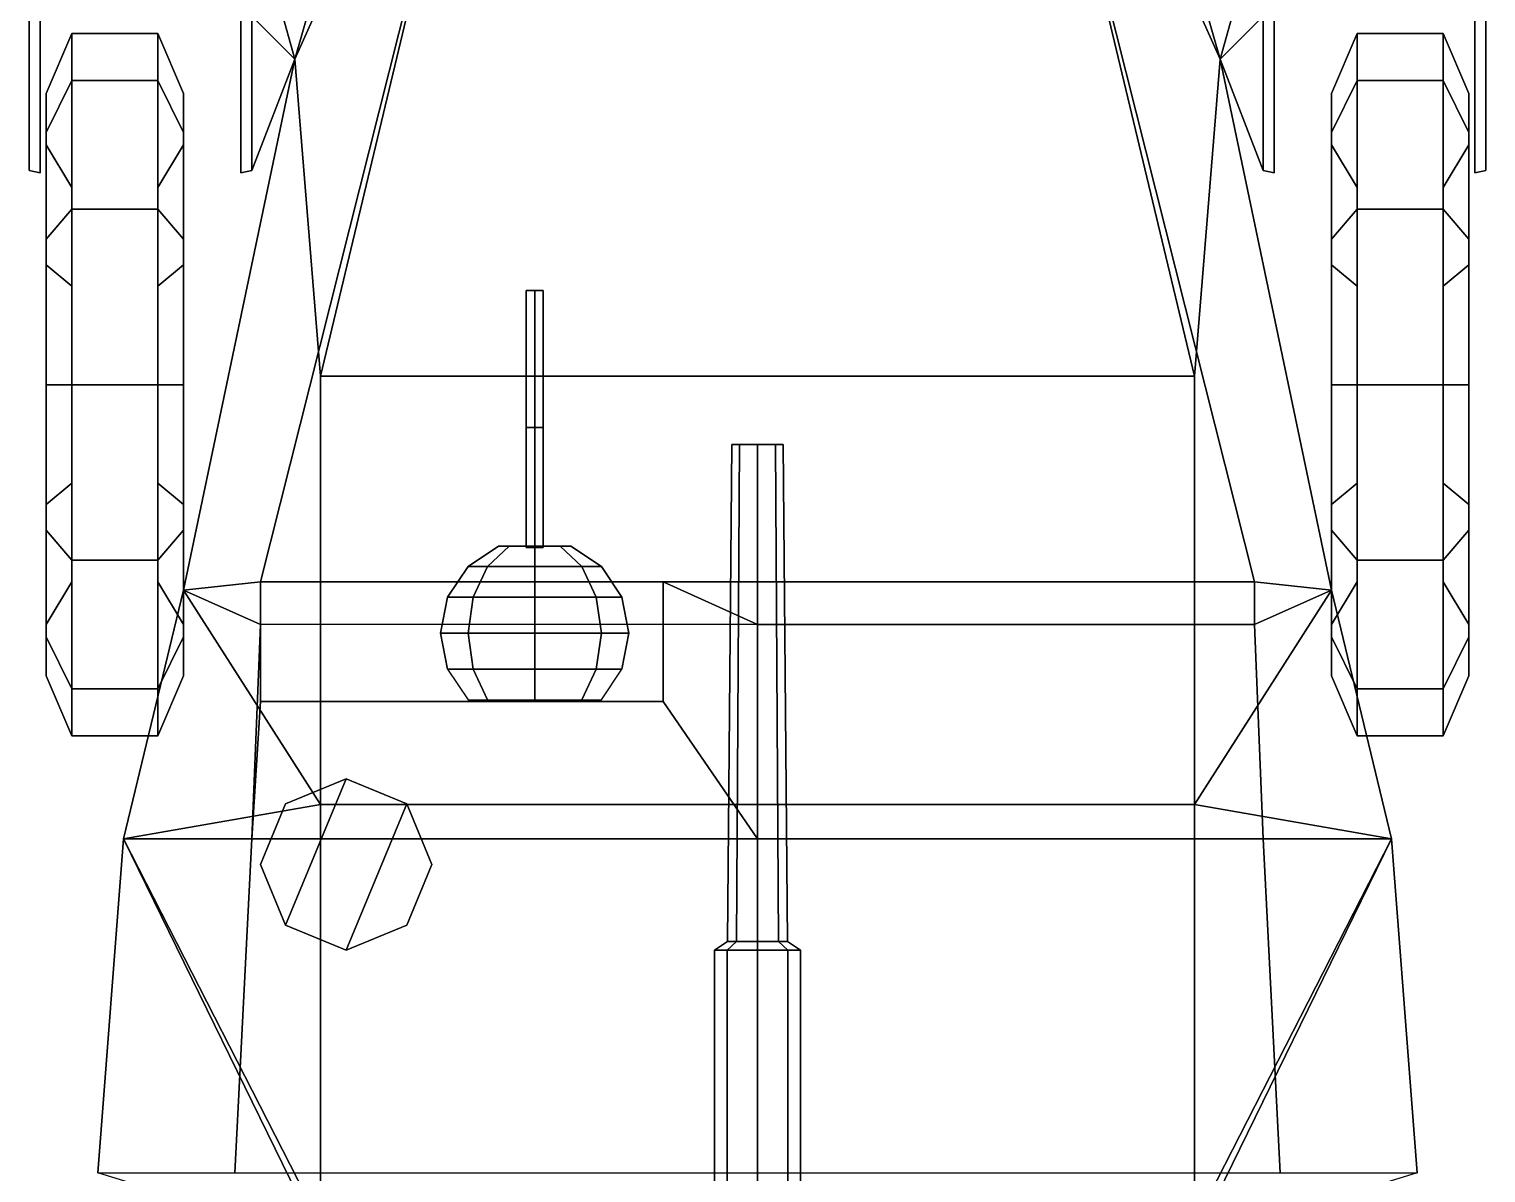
# Model space of a CAD drawing. Header units: millimetres. Extents: x -1 to 3, y -2.4 to 8.
# Drawn here: x -0.85 to 0.85, y -0.15 to 1.185 of the extents above; entities that cross this region are included whole.
import ezdxf

# ---------------------------------------------------------------- set-up
doc = ezdxf.new("R2010")
doc.units = ezdxf.units.MM
for name, color, linetype in [('gun', 1, 'Continuous'), ('mg_mount', 5, 'Continuous'), ('mudguards', 6, 'Continuous'), ('wheels', 2, 'Continuous')]:
    doc.layers.add(name, color=color, linetype=linetype)

msp = doc.modelspace()

# ---------------------------------------------------------------- linework, layer by layer
for points in [[(-0.17, 1.87, 1.33), (-0.31, 1.95, 0.65), (-0.54, 1.15, 0.65), (-0.28, 1.73, 1.34)], [(-0.23, 1.95, 0.42), (-0.51, 0.78, 0.42), (-0.54, 1.15, 0.65), (-0.31, 1.95, 0.65)], [(0.23, 1.95, 0.42), (0.51, 0.78, 0.42), (-0.51, 0.78, 0.42), (-0.23, 1.95, 0.42)], [(0.54, 1.15, 0.65), (0.31, 1.95, 0.65), (0.17, 1.87, 1.33), (0.28, 1.73, 1.34)], [(0.31, 1.95, 0.65), (0.54, 1.15, 0.65), (0.51, 0.78, 0.42), (0.23, 1.95, 0.42)], [(-0.28, 1.73, 1.34), (-0.54, 1.15, 0.65), (-0.67, 0.53, 0.82), (-0.58, 0.54, 1.42)], [(0.58, 0.54, 1.42), (0.28, 1.73, 1.34), (-0.28, 1.73, 1.34), (-0.58, 0.54, 1.42)], [(0.67, 0.53, 0.82), (0.54, 1.15, 0.65), (0.28, 1.73, 1.34), (0.58, 0.54, 1.42)], [(-0.51, 0.78, 0.42), (-0.51, 0.28, 0.42), (-0.67, 0.53, 0.82), (-0.54, 1.15, 0.65)], [(0.54, 1.15, 0.65), (0.67, 0.53, 0.82), (0.51, 0.28, 0.42), (0.51, 0.78, 0.42)], [(0.51, 0.78, 0.42), (0.51, 0.28, 0.42), (-0.51, 0.28, 0.42), (-0.51, 0.78, 0.42)], [(-0.67, 0.53, 0.82), (-0.74, 0.24, 0.9), (-0.59, 0.24, 1.69), (-0.58, 0.49, 1.42)], [(-0.51, 0.28, 0.42), (-0.51, 0.28, 0.42), (-0.74, 0.24, 0.9), (-0.67, 0.53, 0.82)], [(-0.58, 0.54, 1.42), (-0.67, 0.53, 0.82), (-0.67, 0.53, 0.82), (-0.58, 0.49, 1.42)], [(-0.58, 0.54, 1.42), (-0.58, 0.49, 1.42), (-0.59, 0.24, 1.69), (-0.58, 0.4, 1.67)], [(-0.11, 0.4, 1.67), (-0.11, 0.54, 1.42), (-0.58, 0.54, 1.42), (-0.58, 0.4, 1.67)], [(0, 0.24, 1.69), (0, 0.49, 1.42), (-0.11, 0.54, 1.42), (-0.11, 0.4, 1.67)], [(0.58, 0.49, 1.42), (0.58, 0.54, 1.42), (-0.11, 0.54, 1.42), (0, 0.49, 1.42)], [(0.51, 0.28, 0.42), (0.67, 0.53, 0.82), (0.67, 0.53, 0.82), (0.74, 0.24, 0.9)], [(0.67, 0.53, 0.82), (0.67, 0.53, 0.82), (0.58, 0.54, 1.42), (0.58, 0.49, 1.42)], [(0.59, 0.24, 1.69), (0.74, 0.24, 0.9), (0.67, 0.53, 0.82), (0.58, 0.49, 1.42)], [(-0.58, 0.49, 1.42), (-0.59, 0.24, 1.69), (0.59, 0.24, 1.69), (0.58, 0.49, 1.42)], [(0.59, 0.24, 1.69), (0.58, 0.49, 1.42), (0, 0.49, 1.42), (0, 0.24, 1.69)], [(-0.58, 0.4, 1.67), (-0.59, 0.24, 1.69), (0, 0.24, 1.69), (-0.11, 0.4, 1.67)], [(-0.5507, 0.1393, 1.72), (-0.48, 0.31, 1.72), (-0.5507, 0.2807, 1.72), (-0.58, 0.21, 1.72)], [(-0.5507, 0.2807, 1.72), (-0.48, 0.31, 1.72), (-0.48, 0.31, 1.68), (-0.5507, 0.2807, 1.68)], [(-0.48, 0.11, 1.72), (-0.4093, 0.2807, 1.72), (-0.48, 0.31, 1.72), (-0.5507, 0.1393, 1.72)], [(-0.48, 0.31, 1.72), (-0.4093, 0.2807, 1.72), (-0.4093, 0.2807, 1.68), (-0.48, 0.31, 1.68)], [(-0.51, 0.28, 0.42), (-0.51, 0.28, 0.42), (-0.51, -0.21, 0.49), (-0.74, 0.24, 0.9)], [(-0.58, 0.21, 1.72), (-0.5507, 0.2807, 1.72), (-0.5507, 0.2807, 1.68), (-0.58, 0.21, 1.69)], [(0.51, 0.28, 0.42), (0.51, -0.21, 0.49), (-0.51, -0.21, 0.49), (-0.51, 0.28, 0.42)], [(-0.4093, 0.1393, 1.72), (-0.38, 0.21, 1.72), (-0.4093, 0.2807, 1.72), (-0.48, 0.11, 1.72)], [(-0.4093, 0.2807, 1.72), (-0.38, 0.21, 1.72), (-0.38, 0.21, 1.69), (-0.4093, 0.2807, 1.68)], [(0.51, -0.21, 0.49), (0.51, 0.28, 0.42), (0.51, 0.28, 0.42), (0.74, 0.24, 0.9)], [(-0.59, 0.24, 1.69), (-0.74, 0.24, 0.9), (-0.77, -0.15, 0.9), (-0.61, -0.15, 1.74)], [(-0.51, -0.23, 0.72), (-0.51, -0.23, 0.72), (-0.77, -0.15, 0.9), (-0.74, 0.24, 0.9)], [(-0.51, -0.21, 0.49), (-0.51, -0.21, 0.49), (-0.51, -0.23, 0.72), (-0.74, 0.24, 0.9)], [(0.61, -0.15, 1.74), (0.59, 0.24, 1.69), (-0.59, 0.24, 1.69), (-0.61, -0.15, 1.74)], [(0.77, -0.15, 0.9), (0.51, -0.23, 0.72), (0.51, -0.23, 0.72), (0.74, 0.24, 0.9)], [(0.51, -0.23, 0.72), (0.51, -0.21, 0.49), (0.51, -0.21, 0.49), (0.74, 0.24, 0.9)], [(0.77, -0.15, 0.9), (0.74, 0.24, 0.9), (0.59, 0.24, 1.69), (0.61, -0.15, 1.74)], [(-0.5507, 0.1393, 1.72), (-0.58, 0.21, 1.72), (-0.58, 0.21, 1.69), (-0.5507, 0.1393, 1.7)], [(-0.38, 0.21, 1.72), (-0.4093, 0.1393, 1.72), (-0.4093, 0.1393, 1.7), (-0.38, 0.21, 1.69)], [(-0.48, 0.11, 1.72), (-0.5507, 0.1393, 1.72), (-0.5507, 0.1393, 1.7), (-0.48, 0.11, 1.7)], [(-0.4093, 0.1393, 1.72), (-0.48, 0.11, 1.72), (-0.48, 0.11, 1.7), (-0.4093, 0.1393, 1.7)]]:
    msp.add_3dface(points)
at = {"layer": 'gun'}
for points in [[(-0.26, 0.88, 1.51), (-0.27, 0.88, 1.5), (-0.27, 0.58, 1.5), (-0.26, 0.58, 1.51)], [(-0.27, 0.88, 1.5), (-0.26, 0.88, 1.49), (-0.26, 0.58, 1.49), (-0.27, 0.58, 1.5)], [(-0.25, 0.88, 1.5), (-0.26, 0.88, 1.49), (-0.27, 0.88, 1.5), (-0.26, 0.88, 1.51)], [(-0.25, 0.88, 1.5), (-0.26, 0.88, 1.51), (-0.26, 0.58, 1.51), (-0.25, 0.58, 1.5)], [(-0.26, 0.88, 1.49), (-0.25, 0.88, 1.5), (-0.25, 0.58, 1.5), (-0.26, 0.58, 1.49)], [(-0.26, 0.72, 1.49), (-0.27, 0.72, 1.48), (-0.27, 0.58, 1.48), (-0.26, 0.58, 1.49)], [(-0.27, 0.72, 1.48), (-0.26, 0.72, 1.47), (-0.26, 0.58, 1.47), (-0.27, 0.58, 1.48)], [(-0.25, 0.72, 1.48), (-0.26, 0.72, 1.47), (-0.27, 0.72, 1.48), (-0.26, 0.72, 1.49)], [(-0.25, 0.72, 1.48), (-0.26, 0.72, 1.49), (-0.26, 0.58, 1.49), (-0.25, 0.58, 1.48)], [(-0.26, 0.72, 1.47), (-0.25, 0.72, 1.48), (-0.25, 0.58, 1.48), (-0.26, 0.58, 1.47)], [(-0.25, 0.71, 1.48), (-0.25, 0.68, 1.48), (-0.25, 0.68, 1.5), (-0.25, 0.71, 1.5)], [(-0.25, 0.71, 1.5), (-0.25, 0.68, 1.5), (-0.25, 0.68, 1.48), (-0.25, 0.71, 1.48)], [(-0.0247, 0.12, 1.8253), (-0.035, 0.12, 1.85), (-0.03, 0.7, 1.85), (-0.0212, 0.7, 1.8288)], [(-0.035, 0.12, 1.85), (-0.0247, 0.12, 1.8747), (-0.0212, 0.7, 1.8712), (-0.03, 0.7, 1.85)], [(-0.0212, 0.7, 1.8712), (0, 0.7, 1.88), (0.0212, 0.7, 1.8712), (-0.03, 0.7, 1.85)], [(-0.03, 0.7, 1.85), (0.0212, 0.7, 1.8712), (0.03, 0.7, 1.85), (-0.0212, 0.7, 1.8288)], [(0, 0.12, 1.815), (-0.0247, 0.12, 1.8253), (-0.0212, 0.7, 1.8288), (0, 0.7, 1.82)], [(-0.0247, 0.12, 1.8747), (0, 0.12, 1.885), (0, 0.7, 1.88), (-0.0212, 0.7, 1.8712)], [(-0.0212, 0.7, 1.8288), (0.03, 0.7, 1.85), (0.0212, 0.7, 1.8288), (0, 0.7, 1.82)], [(0.0247, 0.12, 1.8253), (0, 0.12, 1.815), (0, 0.7, 1.82), (0.0212, 0.7, 1.8288)], [(0, 0.12, 1.885), (0.0247, 0.12, 1.8747), (0.0212, 0.7, 1.8712), (0, 0.7, 1.88)], [(0.035, 0.12, 1.85), (0.0247, 0.12, 1.8253), (0.0212, 0.7, 1.8288), (0.03, 0.7, 1.85)], [(0.0247, 0.12, 1.8747), (0.035, 0.12, 1.85), (0.03, 0.7, 1.85), (0.0212, 0.7, 1.8712)], [(-0.27, 0.65, 1.5), (-0.27, 0.62, 1.5), (-0.27, 0.62, 1.48), (-0.27, 0.65, 1.48)], [(-0.27, 0.65, 1.48), (-0.27, 0.62, 1.48), (-0.27, 0.62, 1.5), (-0.27, 0.65, 1.5)], [(-0.25, 0.65, 1.5), (-0.25, 0.62, 1.5), (-0.25, 0.62, 1.48), (-0.25, 0.65, 1.48)], [(-0.25, 0.65, 1.48), (-0.25, 0.62, 1.48), (-0.25, 0.62, 1.5), (-0.25, 0.65, 1.5)], [(-0.0247, 0.12, 1.8747), (-0.035, 0.12, 1.85), (-0.05, 0.11, 1.85), (-0.0354, 0.11, 1.8854)], [(-0.035, 0.12, 1.85), (-0.0247, 0.12, 1.8253), (-0.0354, 0.11, 1.8146), (-0.05, 0.11, 1.85)], [(0, 0.12, 1.885), (-0.0247, 0.12, 1.8747), (-0.0354, 0.11, 1.8854), (0, 0.11, 1.9)], [(-0.0247, 0.12, 1.8253), (0, 0.12, 1.815), (0, 0.11, 1.8), (-0.0354, 0.11, 1.8146)], [(0.0247, 0.12, 1.8747), (0, 0.12, 1.885), (0, 0.11, 1.9), (0.0354, 0.11, 1.8854)], [(0, 0.12, 1.815), (0.0247, 0.12, 1.8253), (0.0354, 0.11, 1.8146), (0, 0.11, 1.8)], [(0.035, 0.12, 1.85), (0.0247, 0.12, 1.8747), (0.0354, 0.11, 1.8854), (0.05, 0.11, 1.85)], [(0.0247, 0.12, 1.8253), (0.035, 0.12, 1.85), (0.05, 0.11, 1.85), (0.0354, 0.11, 1.8146)], [(-0.0354, 0.11, 1.8854), (-0.05, 0.11, 1.85), (-0.05, -0.2, 1.85), (-0.0354, -0.2, 1.8854)], [(-0.05, 0.11, 1.85), (-0.0354, 0.11, 1.8146), (-0.0354, -0.2, 1.8146), (-0.05, -0.2, 1.85)], [(0, 0.11, 1.9), (-0.0354, 0.11, 1.8854), (-0.0354, -0.2, 1.8854), (0, -0.2, 1.9)], [(-0.0354, 0.11, 1.8146), (0, 0.11, 1.8), (0, -0.2, 1.8), (-0.0354, -0.2, 1.8146)], [(0.0354, 0.11, 1.8854), (0, 0.11, 1.9), (0, -0.2, 1.9), (0.0354, -0.2, 1.8854)], [(0, 0.11, 1.8), (0.0354, 0.11, 1.8146), (0.0354, -0.2, 1.8146), (0, -0.2, 1.8)], [(0.05, 0.11, 1.85), (0.0354, 0.11, 1.8854), (0.0354, -0.2, 1.8854), (0.05, -0.2, 1.85)], [(0.0354, 0.11, 1.8146), (0.05, 0.11, 1.85), (0.05, -0.2, 1.85), (0.0354, -0.2, 1.8146)]]:
    msp.add_3dface(points, dxfattribs=at)
at = {"layer": 'mg_mount'}
for points in [[(-0.3378, 0.5578, 1.52), (-0.3021, 0.5816, 1.52), (-0.2898, 0.5816, 1.4902), (-0.315, 0.5578, 1.465)], [(-0.315, 0.5578, 1.575), (-0.2898, 0.5816, 1.5498), (-0.3021, 0.5816, 1.52), (-0.3378, 0.5578, 1.52)], [(-0.315, 0.5578, 1.465), (-0.2898, 0.5816, 1.4902), (-0.26, 0.5816, 1.4779), (-0.26, 0.5578, 1.4422)], [(-0.26, 0.5578, 1.5978), (-0.26, 0.5816, 1.5621), (-0.2898, 0.5816, 1.5498), (-0.315, 0.5578, 1.575)], [(-0.26, 0.5816, 1.5621), (-0.2302, 0.5816, 1.5498), (-0.3021, 0.5816, 1.52), (-0.2898, 0.5816, 1.5498)], [(-0.2302, 0.5816, 1.5498), (-0.2179, 0.5816, 1.52), (-0.2898, 0.5816, 1.4902), (-0.3021, 0.5816, 1.52)], [(-0.2179, 0.5816, 1.52), (-0.2302, 0.5816, 1.4902), (-0.26, 0.5816, 1.4779), (-0.2898, 0.5816, 1.4902)], [(-0.26, 0.5578, 1.4422), (-0.26, 0.5816, 1.4779), (-0.2302, 0.5816, 1.4902), (-0.205, 0.5578, 1.465)], [(-0.205, 0.5578, 1.575), (-0.2302, 0.5816, 1.5498), (-0.26, 0.5816, 1.5621), (-0.26, 0.5578, 1.5978)], [(-0.205, 0.5578, 1.465), (-0.2302, 0.5816, 1.4902), (-0.2179, 0.5816, 1.52), (-0.1822, 0.5578, 1.52)], [(-0.1822, 0.5578, 1.52), (-0.2179, 0.5816, 1.52), (-0.2302, 0.5816, 1.5498), (-0.205, 0.5578, 1.575)], [(-0.3616, 0.5221, 1.52), (-0.3378, 0.5578, 1.52), (-0.315, 0.5578, 1.465), (-0.3319, 0.5221, 1.4481)], [(-0.3319, 0.5221, 1.5919), (-0.315, 0.5578, 1.575), (-0.3378, 0.5578, 1.52), (-0.3616, 0.5221, 1.52)], [(-0.3319, 0.5221, 1.4481), (-0.315, 0.5578, 1.465), (-0.26, 0.5578, 1.4422), (-0.26, 0.5221, 1.4184)], [(-0.26, 0.5221, 1.6216), (-0.26, 0.5578, 1.5978), (-0.315, 0.5578, 1.575), (-0.3319, 0.5221, 1.5919)], [(-0.26, 0.5221, 1.4184), (-0.26, 0.5578, 1.4422), (-0.205, 0.5578, 1.465), (-0.1881, 0.5221, 1.4481)], [(-0.1881, 0.5221, 1.5919), (-0.205, 0.5578, 1.575), (-0.26, 0.5578, 1.5978), (-0.26, 0.5221, 1.6216)], [(-0.1881, 0.5221, 1.4481), (-0.205, 0.5578, 1.465), (-0.1822, 0.5578, 1.52), (-0.1584, 0.5221, 1.52)], [(-0.1584, 0.5221, 1.52), (-0.1822, 0.5578, 1.52), (-0.205, 0.5578, 1.575), (-0.1881, 0.5221, 1.5919)], [(-0.37, 0.48, 1.52), (-0.3616, 0.5221, 1.52), (-0.3319, 0.5221, 1.4481), (-0.3378, 0.48, 1.4422)], [(-0.3378, 0.48, 1.5978), (-0.3319, 0.5221, 1.5919), (-0.3616, 0.5221, 1.52), (-0.37, 0.48, 1.52)], [(-0.3378, 0.48, 1.4422), (-0.3319, 0.5221, 1.4481), (-0.26, 0.5221, 1.4184), (-0.26, 0.48, 1.41)], [(-0.26, 0.48, 1.63), (-0.26, 0.5221, 1.6216), (-0.3319, 0.5221, 1.5919), (-0.3378, 0.48, 1.5978)], [(-0.26, 0.48, 1.41), (-0.26, 0.5221, 1.4184), (-0.1881, 0.5221, 1.4481), (-0.1822, 0.48, 1.4422)], [(-0.1822, 0.48, 1.5978), (-0.1881, 0.5221, 1.5919), (-0.26, 0.5221, 1.6216), (-0.26, 0.48, 1.63)], [(-0.1822, 0.48, 1.4422), (-0.1881, 0.5221, 1.4481), (-0.1584, 0.5221, 1.52), (-0.15, 0.48, 1.52)], [(-0.15, 0.48, 1.52), (-0.1584, 0.5221, 1.52), (-0.1881, 0.5221, 1.5919), (-0.1822, 0.48, 1.5978)], [(-0.3616, 0.4379, 1.52), (-0.37, 0.48, 1.52), (-0.3378, 0.48, 1.4422), (-0.3319, 0.4379, 1.4481)], [(-0.3319, 0.4379, 1.5919), (-0.3378, 0.48, 1.5978), (-0.37, 0.48, 1.52), (-0.3616, 0.4379, 1.52)], [(-0.26, 0.4379, 1.6216), (-0.26, 0.48, 1.63), (-0.3378, 0.48, 1.5978), (-0.3319, 0.4379, 1.5919)], [(-0.1881, 0.4379, 1.5919), (-0.1822, 0.48, 1.5978), (-0.26, 0.48, 1.63), (-0.26, 0.4379, 1.6216)], [(-0.1881, 0.4379, 1.4481), (-0.1822, 0.48, 1.4422), (-0.15, 0.48, 1.52), (-0.1584, 0.4379, 1.52)], [(-0.1584, 0.4379, 1.52), (-0.15, 0.48, 1.52), (-0.1822, 0.48, 1.5978), (-0.1881, 0.4379, 1.5919)], [(-0.315, 0.4022, 1.575), (-0.3319, 0.4379, 1.5919), (-0.3616, 0.4379, 1.52), (-0.3378, 0.4022, 1.52)], [(-0.26, 0.4022, 1.5978), (-0.26, 0.4379, 1.6216), (-0.3319, 0.4379, 1.5919), (-0.315, 0.4022, 1.575)], [(-0.205, 0.4022, 1.575), (-0.1881, 0.4379, 1.5919), (-0.26, 0.4379, 1.6216), (-0.26, 0.4022, 1.5978)], [(-0.1822, 0.4022, 1.52), (-0.1584, 0.4379, 1.52), (-0.1881, 0.4379, 1.5919), (-0.205, 0.4022, 1.575)]]:
    msp.add_3dface(points, dxfattribs=at)
at = {"layer": 'mudguards'}
for points in [[(-0.59, 1.66, 0.92), (-0.59, 1.33, 0.77), (-0.54, 1.15, 0.65), (-0.31, 1.95, 0.65)], [(-0.31, 1.95, 0.65), (-0.54, 1.15, 0.65), (-0.59, 1.33, 0.77), (-0.59, 1.66, 0.92)], [(0.31, 1.95, 0.65), (0.54, 1.15, 0.65), (0.59, 1.33, 0.77), (0.59, 1.66, 0.92)], [(0.59, 1.66, 0.92), (0.59, 1.33, 0.77), (0.54, 1.15, 0.65), (0.31, 1.95, 0.65)], [(-0.54, 1.15, 0.65), (-0.54, 1.15, 0.65), (-0.59, 1.2, 0.68), (-0.59, 1.33, 0.77)], [(-0.59, 1.33, 0.77), (-0.59, 1.2, 0.68), (-0.54, 1.15, 0.65)], [(0.59, 1.33, 0.77), (0.59, 1.2, 0.68), (0.54, 1.15, 0.65)], [(0.54, 1.15, 0.65), (0.54, 1.15, 0.65), (0.59, 1.2, 0.68), (0.59, 1.33, 0.77)], [(-0.8371, 1.1974, 0.7033), (-0.8371, 1.0174, 0.5833), (-0.85, 1.02, 0.56), (-0.85, 1.2, 0.68)], [(-0.85, 1.2, 0.68), (-0.85, 1.02, 0.56), (-0.8371, 1.0174, 0.5833), (-0.8371, 1.1974, 0.7033)], [(-0.59, 1.2, 0.68), (-0.59, 1.02, 0.56), (-0.6029, 1.0174, 0.5833), (-0.6029, 1.1974, 0.7033)], [(-0.6029, 1.1974, 0.7033), (-0.6029, 1.0174, 0.5833), (-0.59, 1.02, 0.56), (-0.59, 1.2, 0.68)], [(-0.54, 1.15, 0.65), (-0.54, 1.15, 0.65), (-0.59, 1.02, 0.56), (-0.59, 1.2, 0.68)], [(-0.59, 1.2, 0.68), (-0.59, 1.02, 0.56), (-0.54, 1.15, 0.65)], [(0.54, 1.15, 0.65), (0.54, 1.15, 0.65), (0.59, 1.02, 0.56), (0.59, 1.2, 0.68)], [(0.59, 1.2, 0.68), (0.59, 1.02, 0.56), (0.54, 1.15, 0.65)], [(0.6029, 1.1974, 0.7033), (0.6029, 1.0174, 0.5833), (0.59, 1.02, 0.56), (0.59, 1.2, 0.68)], [(0.59, 1.2, 0.68), (0.59, 1.02, 0.56), (0.6029, 1.0174, 0.5833), (0.6029, 1.1974, 0.7033)], [(0.85, 1.2, 0.68), (0.85, 1.02, 0.56), (0.8371, 1.0174, 0.5833), (0.8371, 1.1974, 0.7033)], [(0.8371, 1.1974, 0.7033), (0.8371, 1.0174, 0.5833), (0.85, 1.02, 0.56), (0.85, 1.2, 0.68)]]:
    msp.add_3dface(points, dxfattribs=at)
at = {"layer": 'wheels'}
for points in [[(-0.8, 1.1251, 0.785), (-0.8, 1.18, 0.58), (-0.83, 1.11, 0.58), (-0.83, 1.0644, 0.75)], [(-0.8, 1.18, 0.58), (-0.8, 1.1251, 0.375), (-0.83, 1.0644, 0.41), (-0.83, 1.11, 0.58)], [(-0.7, 1.1251, 0.785), (-0.7, 1.18, 0.58), (-0.8, 1.18, 0.58), (-0.8, 1.1251, 0.785)], [(-0.7, 1.18, 0.58), (-0.7, 1.1251, 0.375), (-0.8, 1.1251, 0.375), (-0.8, 1.18, 0.58)], [(-0.7, 1.18, 0.58), (-0.7, 1.1251, 0.785), (-0.67, 1.0644, 0.75), (-0.67, 1.11, 0.58)], [(-0.7, 1.1251, 0.375), (-0.7, 1.18, 0.58), (-0.67, 1.11, 0.58), (-0.67, 1.0644, 0.41)], [(0.7, 1.1251, 0.785), (0.7, 1.18, 0.58), (0.67, 1.11, 0.58), (0.67, 1.0644, 0.75)], [(0.7, 1.18, 0.58), (0.7, 1.1251, 0.375), (0.67, 1.0644, 0.41), (0.67, 1.11, 0.58)], [(0.8, 1.1251, 0.785), (0.8, 1.18, 0.58), (0.7, 1.18, 0.58), (0.7, 1.1251, 0.785)], [(0.8, 1.18, 0.58), (0.8, 1.1251, 0.375), (0.7, 1.1251, 0.375), (0.7, 1.18, 0.58)], [(0.8, 1.18, 0.58), (0.8, 1.1251, 0.785), (0.83, 1.0644, 0.75), (0.83, 1.11, 0.58)], [(0.8, 1.1251, 0.375), (0.8, 1.18, 0.58), (0.83, 1.11, 0.58), (0.83, 1.0644, 0.41)], [(-0.8, 1.1251, 0.375), (-0.8, 0.975, 0.2249), (-0.83, 0.94, 0.2856), (-0.83, 1.0644, 0.41)], [(-0.8, 0.975, 0.9351), (-0.8, 1.1251, 0.785), (-0.83, 1.0644, 0.75), (-0.83, 0.94, 0.8744)], [(-0.7, 1.1251, 0.375), (-0.7, 0.975, 0.2249), (-0.8, 0.975, 0.2249), (-0.8, 1.1251, 0.375)], [(-0.7, 0.975, 0.9351), (-0.7, 1.1251, 0.785), (-0.8, 1.1251, 0.785), (-0.8, 0.975, 0.9351)], [(-0.7, 0.975, 0.2249), (-0.7, 1.1251, 0.375), (-0.67, 1.0644, 0.41), (-0.67, 0.94, 0.2856)], [(-0.7, 1.1251, 0.785), (-0.7, 0.975, 0.9351), (-0.67, 0.94, 0.8744), (-0.67, 1.0644, 0.75)], [(0.7, 1.1251, 0.375), (0.7, 0.975, 0.2249), (0.67, 0.94, 0.2856), (0.67, 1.0644, 0.41)], [(0.7, 0.975, 0.9351), (0.7, 1.1251, 0.785), (0.67, 1.0644, 0.75), (0.67, 0.94, 0.8744)], [(0.8, 1.1251, 0.375), (0.8, 0.975, 0.2249), (0.7, 0.975, 0.2249), (0.7, 1.1251, 0.375)], [(0.8, 0.975, 0.9351), (0.8, 1.1251, 0.785), (0.7, 1.1251, 0.785), (0.7, 0.975, 0.9351)], [(0.8, 0.975, 0.2249), (0.8, 1.1251, 0.375), (0.83, 1.0644, 0.41), (0.83, 0.94, 0.2856)], [(0.8, 1.1251, 0.785), (0.8, 0.975, 0.9351), (0.83, 0.94, 0.8744), (0.83, 1.0644, 0.75)], [(-0.83, 1.0644, 0.75), (-0.83, 1.11, 0.58), (-0.83, 1.05, 0.58)], [(-0.83, 1.05, 0.58), (-0.83, 1.11, 0.58), (-0.83, 1.0644, 0.41)], [(-0.67, 1.05, 0.58), (-0.67, 1.11, 0.58), (-0.67, 1.0644, 0.75)], [(-0.67, 1.0644, 0.41), (-0.67, 1.11, 0.58), (-0.67, 1.05, 0.58)], [(0.67, 1.0644, 0.75), (0.67, 1.11, 0.58), (0.67, 1.05, 0.58)], [(0.67, 1.05, 0.58), (0.67, 1.11, 0.58), (0.67, 1.0644, 0.41)], [(0.83, 1.05, 0.58), (0.83, 1.11, 0.58), (0.83, 1.0644, 0.75)], [(0.83, 1.0644, 0.41), (0.83, 1.11, 0.58), (0.83, 1.05, 0.58)], [(-0.83, 0.91, 0.8225), (-0.83, 1.0644, 0.75), (-0.83, 1.05, 0.58)], [(-0.83, 1.0644, 0.41), (-0.83, 0.94, 0.2856), (-0.83, 0.91, 0.3375)], [(-0.83, 1.05, 0.58), (-0.83, 1.0644, 0.41), (-0.83, 0.91, 0.3375)], [(-0.83, 0.91, 0.8225), (-0.83, 0.94, 0.8744), (-0.83, 1.0644, 0.75)], [(-0.67, 1.05, 0.58), (-0.67, 1.0644, 0.75), (-0.67, 0.91, 0.8225)], [(-0.67, 0.91, 0.3375), (-0.67, 0.94, 0.2856), (-0.67, 1.0644, 0.41)], [(-0.67, 0.91, 0.3375), (-0.67, 1.0644, 0.41), (-0.67, 1.05, 0.58)], [(-0.67, 1.0644, 0.75), (-0.67, 0.94, 0.8744), (-0.67, 0.91, 0.8225)], [(0.67, 0.91, 0.8225), (0.67, 1.0644, 0.75), (0.67, 1.05, 0.58)], [(0.67, 1.0644, 0.41), (0.67, 0.94, 0.2856), (0.67, 0.91, 0.3375)], [(0.67, 1.05, 0.58), (0.67, 1.0644, 0.41), (0.67, 0.91, 0.3375)], [(0.67, 0.91, 0.8225), (0.67, 0.94, 0.8744), (0.67, 1.0644, 0.75)], [(0.83, 1.05, 0.58), (0.83, 1.0644, 0.75), (0.83, 0.91, 0.8225)], [(0.83, 0.91, 0.3375), (0.83, 0.94, 0.2856), (0.83, 1.0644, 0.41)], [(0.83, 0.91, 0.3375), (0.83, 1.0644, 0.41), (0.83, 1.05, 0.58)], [(0.83, 1.0644, 0.75), (0.83, 0.94, 0.8744), (0.83, 0.91, 0.8225)], [(-0.8, 1, 0.58), (-0.8, 0.885, 0.7792), (-0.83, 0.91, 0.8225), (-0.83, 1.05, 0.58)], [(-0.8, 0.885, 0.3808), (-0.8, 1, 0.58), (-0.83, 1.05, 0.58), (-0.83, 0.91, 0.3375)], [(-0.7, 0.885, 0.7792), (-0.7, 1, 0.58), (-0.67, 1.05, 0.58), (-0.67, 0.91, 0.8225)], [(-0.7, 1, 0.58), (-0.7, 0.885, 0.3808), (-0.67, 0.91, 0.3375), (-0.67, 1.05, 0.58)], [(0.7, 1, 0.58), (0.7, 0.885, 0.7792), (0.67, 0.91, 0.8225), (0.67, 1.05, 0.58)], [(0.7, 0.885, 0.3808), (0.7, 1, 0.58), (0.67, 1.05, 0.58), (0.67, 0.91, 0.3375)], [(0.8, 0.885, 0.7792), (0.8, 1, 0.58), (0.83, 1.05, 0.58), (0.83, 0.91, 0.8225)], [(0.8, 1, 0.58), (0.8, 0.885, 0.3808), (0.83, 0.91, 0.3375), (0.83, 1.05, 0.58)], [(-0.8, 0.655, 0.7792), (-0.8, 0.885, 0.7792), (-0.8, 1, 0.58), (-0.8, 0.54, 0.58)], [(-0.8, 0.54, 0.58), (-0.8, 1, 0.58), (-0.8, 0.885, 0.3808), (-0.8, 0.655, 0.3808)], [(-0.7, 0.54, 0.58), (-0.7, 1, 0.58), (-0.7, 0.885, 0.7792), (-0.7, 0.655, 0.7792)], [(-0.7, 0.655, 0.3808), (-0.7, 0.885, 0.3808), (-0.7, 1, 0.58), (-0.7, 0.54, 0.58)], [(0.7, 0.655, 0.7792), (0.7, 0.885, 0.7792), (0.7, 1, 0.58), (0.7, 0.54, 0.58)], [(0.7, 0.54, 0.58), (0.7, 1, 0.58), (0.7, 0.885, 0.3808), (0.7, 0.655, 0.3808)], [(0.8, 0.54, 0.58), (0.8, 1, 0.58), (0.8, 0.885, 0.7792), (0.8, 0.655, 0.7792)], [(0.8, 0.655, 0.3808), (0.8, 0.885, 0.3808), (0.8, 1, 0.58), (0.8, 0.54, 0.58)], [(-0.8, 0.975, 0.2249), (-0.8, 0.77, 0.17), (-0.83, 0.77, 0.24), (-0.83, 0.94, 0.2856)], [(-0.8, 0.77, 0.99), (-0.8, 0.975, 0.9351), (-0.83, 0.94, 0.8744), (-0.83, 0.77, 0.92)], [(-0.7, 0.975, 0.2249), (-0.7, 0.77, 0.17), (-0.8, 0.77, 0.17), (-0.8, 0.975, 0.2249)], [(-0.7, 0.77, 0.99), (-0.7, 0.975, 0.9351), (-0.8, 0.975, 0.9351), (-0.8, 0.77, 0.99)], [(-0.7, 0.77, 0.17), (-0.7, 0.975, 0.2249), (-0.67, 0.94, 0.2856), (-0.67, 0.77, 0.24)], [(-0.7, 0.975, 0.9351), (-0.7, 0.77, 0.99), (-0.67, 0.77, 0.92), (-0.67, 0.94, 0.8744)], [(0.7, 0.975, 0.2249), (0.7, 0.77, 0.17), (0.67, 0.77, 0.24), (0.67, 0.94, 0.2856)], [(0.7, 0.77, 0.99), (0.7, 0.975, 0.9351), (0.67, 0.94, 0.8744), (0.67, 0.77, 0.92)], [(0.8, 0.975, 0.2249), (0.8, 0.77, 0.17), (0.7, 0.77, 0.17), (0.7, 0.975, 0.2249)], [(0.8, 0.77, 0.99), (0.8, 0.975, 0.9351), (0.7, 0.975, 0.9351), (0.7, 0.77, 0.99)], [(0.8, 0.77, 0.17), (0.8, 0.975, 0.2249), (0.83, 0.94, 0.2856), (0.83, 0.77, 0.24)], [(0.8, 0.975, 0.9351), (0.8, 0.77, 0.99), (0.83, 0.77, 0.92), (0.83, 0.94, 0.8744)], [(-0.83, 0.91, 0.3375), (-0.83, 0.94, 0.2856), (-0.83, 0.77, 0.24)], [(-0.83, 0.77, 0.92), (-0.83, 0.94, 0.8744), (-0.83, 0.91, 0.8225)], [(-0.67, 0.77, 0.24), (-0.67, 0.94, 0.2856), (-0.67, 0.91, 0.3375)], [(-0.67, 0.91, 0.8225), (-0.67, 0.94, 0.8744), (-0.67, 0.77, 0.92)], [(0.67, 0.91, 0.3375), (0.67, 0.94, 0.2856), (0.67, 0.77, 0.24)], [(0.67, 0.77, 0.92), (0.67, 0.94, 0.8744), (0.67, 0.91, 0.8225)], [(0.83, 0.77, 0.24), (0.83, 0.94, 0.2856), (0.83, 0.91, 0.3375)], [(0.83, 0.91, 0.8225), (0.83, 0.94, 0.8744), (0.83, 0.77, 0.92)], [(-0.83, 0.91, 0.3375), (-0.83, 0.77, 0.24), (-0.83, 0.63, 0.3375)], [(-0.8, 0.655, 0.3808), (-0.8, 0.885, 0.3808), (-0.83, 0.91, 0.3375), (-0.83, 0.63, 0.3375)], [(-0.83, 0.63, 0.8225), (-0.83, 0.77, 0.92), (-0.83, 0.91, 0.8225)], [(-0.8, 0.885, 0.7792), (-0.8, 0.655, 0.7792), (-0.83, 0.63, 0.8225), (-0.83, 0.91, 0.8225)], [(-0.7, 0.885, 0.3808), (-0.7, 0.655, 0.3808), (-0.67, 0.63, 0.3375), (-0.67, 0.91, 0.3375)], [(-0.7, 0.655, 0.7792), (-0.7, 0.885, 0.7792), (-0.67, 0.91, 0.8225), (-0.67, 0.63, 0.8225)], [(-0.67, 0.63, 0.3375), (-0.67, 0.77, 0.24), (-0.67, 0.91, 0.3375)], [(-0.67, 0.91, 0.8225), (-0.67, 0.77, 0.92), (-0.67, 0.63, 0.8225)], [(0.67, 0.91, 0.3375), (0.67, 0.77, 0.24), (0.67, 0.63, 0.3375)], [(0.7, 0.655, 0.3808), (0.7, 0.885, 0.3808), (0.67, 0.91, 0.3375), (0.67, 0.63, 0.3375)], [(0.67, 0.63, 0.8225), (0.67, 0.77, 0.92), (0.67, 0.91, 0.8225)], [(0.7, 0.885, 0.7792), (0.7, 0.655, 0.7792), (0.67, 0.63, 0.8225), (0.67, 0.91, 0.8225)], [(0.8, 0.885, 0.3808), (0.8, 0.655, 0.3808), (0.83, 0.63, 0.3375), (0.83, 0.91, 0.3375)], [(0.8, 0.655, 0.7792), (0.8, 0.885, 0.7792), (0.83, 0.91, 0.8225), (0.83, 0.63, 0.8225)], [(0.83, 0.63, 0.3375), (0.83, 0.77, 0.24), (0.83, 0.91, 0.3375)], [(0.83, 0.91, 0.8225), (0.83, 0.77, 0.92), (0.83, 0.63, 0.8225)], [(-0.83, 0.77, 0.24), (-0.83, 0.6, 0.2856), (-0.83, 0.63, 0.3375)], [(-0.8, 0.77, 0.17), (-0.8, 0.565, 0.2249), (-0.83, 0.6, 0.2856), (-0.83, 0.77, 0.24)], [(-0.8, 0.565, 0.9351), (-0.8, 0.77, 0.99), (-0.83, 0.77, 0.92), (-0.83, 0.6, 0.8744)], [(-0.83, 0.63, 0.8225), (-0.83, 0.6, 0.8744), (-0.83, 0.77, 0.92)], [(-0.7, 0.77, 0.17), (-0.7, 0.565, 0.2249), (-0.8, 0.565, 0.2249), (-0.8, 0.77, 0.17)], [(-0.7, 0.565, 0.9351), (-0.7, 0.77, 0.99), (-0.8, 0.77, 0.99), (-0.8, 0.565, 0.9351)], [(-0.7, 0.565, 0.2249), (-0.7, 0.77, 0.17), (-0.67, 0.77, 0.24), (-0.67, 0.6, 0.2856)], [(-0.7, 0.77, 0.99), (-0.7, 0.565, 0.9351), (-0.67, 0.6, 0.8744), (-0.67, 0.77, 0.92)], [(-0.67, 0.63, 0.3375), (-0.67, 0.6, 0.2856), (-0.67, 0.77, 0.24)], [(-0.67, 0.77, 0.92), (-0.67, 0.6, 0.8744), (-0.67, 0.63, 0.8225)], [(0.67, 0.77, 0.24), (0.67, 0.6, 0.2856), (0.67, 0.63, 0.3375)], [(0.7, 0.77, 0.17), (0.7, 0.565, 0.2249), (0.67, 0.6, 0.2856), (0.67, 0.77, 0.24)], [(0.67, 0.63, 0.8225), (0.67, 0.6, 0.8744), (0.67, 0.77, 0.92)], [(0.7, 0.565, 0.9351), (0.7, 0.77, 0.99), (0.67, 0.77, 0.92), (0.67, 0.6, 0.8744)], [(0.8, 0.77, 0.17), (0.8, 0.565, 0.2249), (0.7, 0.565, 0.2249), (0.7, 0.77, 0.17)], [(0.8, 0.565, 0.9351), (0.8, 0.77, 0.99), (0.7, 0.77, 0.99), (0.7, 0.565, 0.9351)], [(0.8, 0.565, 0.2249), (0.8, 0.77, 0.17), (0.83, 0.77, 0.24), (0.83, 0.6, 0.2856)], [(0.8, 0.77, 0.99), (0.8, 0.565, 0.9351), (0.83, 0.6, 0.8744), (0.83, 0.77, 0.92)], [(0.83, 0.63, 0.3375), (0.83, 0.6, 0.2856), (0.83, 0.77, 0.24)], [(0.83, 0.77, 0.92), (0.83, 0.6, 0.8744), (0.83, 0.63, 0.8225)], [(-0.8, 0.655, 0.7792), (-0.8, 0.54, 0.58), (-0.83, 0.49, 0.58), (-0.83, 0.63, 0.8225)], [(-0.8, 0.54, 0.58), (-0.8, 0.655, 0.3808), (-0.83, 0.63, 0.3375), (-0.83, 0.49, 0.58)], [(-0.7, 0.54, 0.58), (-0.7, 0.655, 0.7792), (-0.67, 0.63, 0.8225), (-0.67, 0.49, 0.58)], [(-0.7, 0.655, 0.3808), (-0.7, 0.54, 0.58), (-0.67, 0.49, 0.58), (-0.67, 0.63, 0.3375)], [(0.7, 0.655, 0.7792), (0.7, 0.54, 0.58), (0.67, 0.49, 0.58), (0.67, 0.63, 0.8225)], [(0.7, 0.54, 0.58), (0.7, 0.655, 0.3808), (0.67, 0.63, 0.3375), (0.67, 0.49, 0.58)], [(0.8, 0.54, 0.58), (0.8, 0.655, 0.7792), (0.83, 0.63, 0.8225), (0.83, 0.49, 0.58)], [(0.8, 0.655, 0.3808), (0.8, 0.54, 0.58), (0.83, 0.49, 0.58), (0.83, 0.63, 0.3375)], [(-0.83, 0.49, 0.58), (-0.83, 0.4756, 0.75), (-0.83, 0.63, 0.8225)], [(-0.83, 0.63, 0.3375), (-0.83, 0.6, 0.2856), (-0.83, 0.4756, 0.41)], [(-0.83, 0.63, 0.3375), (-0.83, 0.4756, 0.41), (-0.83, 0.49, 0.58)], [(-0.83, 0.4756, 0.75), (-0.83, 0.6, 0.8744), (-0.83, 0.63, 0.8225)], [(-0.67, 0.63, 0.8225), (-0.67, 0.4756, 0.75), (-0.67, 0.49, 0.58)], [(-0.67, 0.4756, 0.41), (-0.67, 0.6, 0.2856), (-0.67, 0.63, 0.3375)], [(-0.67, 0.49, 0.58), (-0.67, 0.4756, 0.41), (-0.67, 0.63, 0.3375)], [(-0.67, 0.63, 0.8225), (-0.67, 0.6, 0.8744), (-0.67, 0.4756, 0.75)], [(0.67, 0.49, 0.58), (0.67, 0.4756, 0.75), (0.67, 0.63, 0.8225)], [(0.67, 0.63, 0.3375), (0.67, 0.6, 0.2856), (0.67, 0.4756, 0.41)], [(0.67, 0.63, 0.3375), (0.67, 0.4756, 0.41), (0.67, 0.49, 0.58)], [(0.67, 0.4756, 0.75), (0.67, 0.6, 0.8744), (0.67, 0.63, 0.8225)], [(0.83, 0.63, 0.8225), (0.83, 0.4756, 0.75), (0.83, 0.49, 0.58)], [(0.83, 0.4756, 0.41), (0.83, 0.6, 0.2856), (0.83, 0.63, 0.3375)], [(0.83, 0.49, 0.58), (0.83, 0.4756, 0.41), (0.83, 0.63, 0.3375)], [(0.83, 0.63, 0.8225), (0.83, 0.6, 0.8744), (0.83, 0.4756, 0.75)], [(-0.8, 0.565, 0.2249), (-0.8, 0.4149, 0.375), (-0.83, 0.4756, 0.41), (-0.83, 0.6, 0.2856)], [(-0.8, 0.4149, 0.785), (-0.8, 0.565, 0.9351), (-0.83, 0.6, 0.8744), (-0.83, 0.4756, 0.75)], [(-0.7, 0.4149, 0.375), (-0.7, 0.565, 0.2249), (-0.67, 0.6, 0.2856), (-0.67, 0.4756, 0.41)], [(-0.7, 0.565, 0.9351), (-0.7, 0.4149, 0.785), (-0.67, 0.4756, 0.75), (-0.67, 0.6, 0.8744)], [(0.7, 0.565, 0.2249), (0.7, 0.4149, 0.375), (0.67, 0.4756, 0.41), (0.67, 0.6, 0.2856)], [(0.7, 0.4149, 0.785), (0.7, 0.565, 0.9351), (0.67, 0.6, 0.8744), (0.67, 0.4756, 0.75)], [(0.8, 0.4149, 0.375), (0.8, 0.565, 0.2249), (0.83, 0.6, 0.2856), (0.83, 0.4756, 0.41)], [(0.8, 0.565, 0.9351), (0.8, 0.4149, 0.785), (0.83, 0.4756, 0.75), (0.83, 0.6, 0.8744)], [(-0.7, 0.565, 0.2249), (-0.7, 0.4149, 0.375), (-0.8, 0.4149, 0.375), (-0.8, 0.565, 0.2249)], [(-0.7, 0.4149, 0.785), (-0.7, 0.565, 0.9351), (-0.8, 0.565, 0.9351), (-0.8, 0.4149, 0.785)], [(0.8, 0.565, 0.2249), (0.8, 0.4149, 0.375), (0.7, 0.4149, 0.375), (0.7, 0.565, 0.2249)], [(0.8, 0.4149, 0.785), (0.8, 0.565, 0.9351), (0.7, 0.565, 0.9351), (0.7, 0.4149, 0.785)], [(-0.83, 0.49, 0.58), (-0.83, 0.43, 0.58), (-0.83, 0.4756, 0.75)], [(-0.83, 0.4756, 0.41), (-0.83, 0.43, 0.58), (-0.83, 0.49, 0.58)], [(-0.67, 0.4756, 0.75), (-0.67, 0.43, 0.58), (-0.67, 0.49, 0.58)], [(-0.67, 0.49, 0.58), (-0.67, 0.43, 0.58), (-0.67, 0.4756, 0.41)], [(0.67, 0.49, 0.58), (0.67, 0.43, 0.58), (0.67, 0.4756, 0.75)], [(0.67, 0.4756, 0.41), (0.67, 0.43, 0.58), (0.67, 0.49, 0.58)], [(0.83, 0.4756, 0.75), (0.83, 0.43, 0.58), (0.83, 0.49, 0.58)], [(0.83, 0.49, 0.58), (0.83, 0.43, 0.58), (0.83, 0.4756, 0.41)], [(-0.8, 0.36, 0.58), (-0.8, 0.4149, 0.785), (-0.83, 0.4756, 0.75), (-0.83, 0.43, 0.58)], [(-0.8, 0.4149, 0.375), (-0.8, 0.36, 0.58), (-0.83, 0.43, 0.58), (-0.83, 0.4756, 0.41)], [(-0.7, 0.4149, 0.785), (-0.7, 0.36, 0.58), (-0.67, 0.43, 0.58), (-0.67, 0.4756, 0.75)], [(-0.7, 0.36, 0.58), (-0.7, 0.4149, 0.375), (-0.67, 0.4756, 0.41), (-0.67, 0.43, 0.58)], [(0.7, 0.36, 0.58), (0.7, 0.4149, 0.785), (0.67, 0.4756, 0.75), (0.67, 0.43, 0.58)], [(0.7, 0.4149, 0.375), (0.7, 0.36, 0.58), (0.67, 0.43, 0.58), (0.67, 0.4756, 0.41)], [(0.8, 0.4149, 0.785), (0.8, 0.36, 0.58), (0.83, 0.43, 0.58), (0.83, 0.4756, 0.75)], [(0.8, 0.36, 0.58), (0.8, 0.4149, 0.375), (0.83, 0.4756, 0.41), (0.83, 0.43, 0.58)], [(-0.7, 0.36, 0.58), (-0.7, 0.4149, 0.785), (-0.8, 0.4149, 0.785), (-0.8, 0.36, 0.58)], [(-0.7, 0.4149, 0.375), (-0.7, 0.36, 0.58), (-0.8, 0.36, 0.58), (-0.8, 0.4149, 0.375)], [(0.8, 0.36, 0.58), (0.8, 0.4149, 0.785), (0.7, 0.4149, 0.785), (0.7, 0.36, 0.58)], [(0.8, 0.4149, 0.375), (0.8, 0.36, 0.58), (0.7, 0.36, 0.58), (0.7, 0.4149, 0.375)]]:
    msp.add_3dface(points, dxfattribs=at)

doc.saveas('drawing.dxf')
